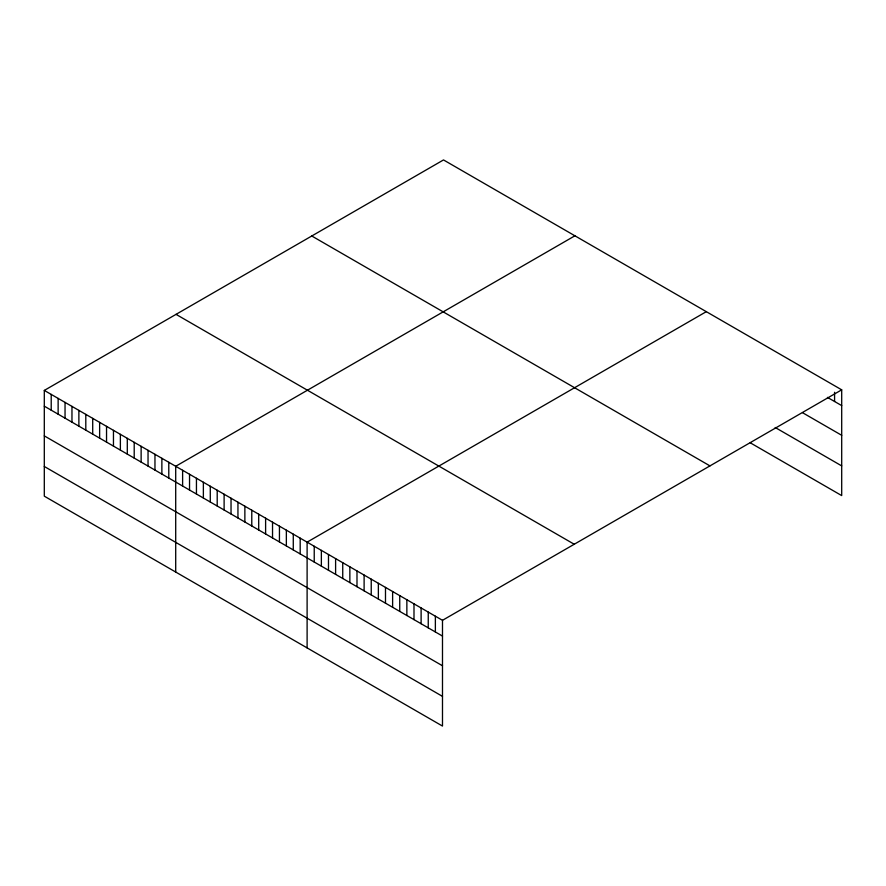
<?xml version="1.0" encoding="UTF-8"?>
<svg xmlns="http://www.w3.org/2000/svg" width="886" height="886" viewBox="0 0 886 886"><rect width="100%" height="100%" fill="white"/><g stroke="black" fill="none" stroke-linecap="round" stroke-linejoin="round"><path stroke-width="1.33" d="M44.3 390.416L442.491 620.311L442.491 726.066L44.3 496.171L44.3 390.416L443.509 159.934L841.7 389.829L841.7 495.584L750.254 442.79M574.914 235.798L175.705 466.28L175.705 572.035M706.319 311.662L307.11 542.143L307.11 647.899M442.491 620.311L841.7 389.829M827.446 397.382L841.7 405.6M802.506 412.677L841.7 435.303M775.195 427.495L841.7 465.892M311.772 235.997L709.963 465.892M176.037 314.353L574.228 544.248M44.3 406.187L442.491 636.082M44.3 435.879L442.491 665.774M44.3 466.479L442.491 696.374M834.579 392.288L834.579 401.491M435.369 616.202L435.369 631.973M428.248 612.082L428.248 627.853M421.116 607.973L421.116 623.744M413.995 603.853L413.995 619.624M406.862 599.744L406.862 615.515M399.741 595.625L399.741 611.395M392.62 591.516L392.62 607.287M385.488 587.396L385.488 603.178M378.366 583.287L378.366 599.058M371.234 579.167L371.234 594.949M364.113 575.058L364.113 590.829M356.992 570.938L356.992 586.72M349.859 566.83L349.859 582.6M342.738 562.721L342.738 578.492M335.606 558.601L335.606 574.372M328.485 554.492L328.485 570.263M321.363 550.372L321.363 566.143M314.231 546.263L314.231 562.034M300.188 538.156L300.188 553.927M293.277 534.158L293.277 549.929M286.355 530.171L286.355 545.942M279.444 526.173L279.444 541.944M272.534 522.186L272.534 537.957M265.612 518.188L265.612 533.959M258.701 514.201L258.701 529.972M251.779 510.203L251.779 525.974M244.868 506.205L244.868 521.987M237.946 502.218L237.946 517.989M231.036 498.22L231.036 514.002M224.114 494.233L224.114 510.004M217.203 490.235L217.203 506.017M210.281 486.248L210.281 502.019M203.37 482.25L203.37 498.021M196.448 478.263L196.448 494.034M189.538 474.265L189.538 490.036M182.616 470.278L182.616 486.049M168.783 462.293L168.783 478.063M161.872 458.295L161.872 474.065M154.961 454.308L154.961 470.078M148.04 450.31L148.04 466.08M141.129 446.311L141.129 462.093M134.207 442.324L134.207 458.095M127.296 438.326L127.296 454.108M120.374 434.339L120.374 450.11M113.463 430.341L113.463 446.123M106.541 426.354L106.541 442.125M99.631 422.356L99.631 438.127M92.709 418.369L92.709 434.14M85.798 414.371L85.798 430.142M78.876 410.384L78.876 426.155M71.965 406.386L71.965 422.157M65.043 402.399L65.043 418.17M58.133 398.401L58.133 414.172M51.211 394.403L51.211 410.185"/></g></svg>
